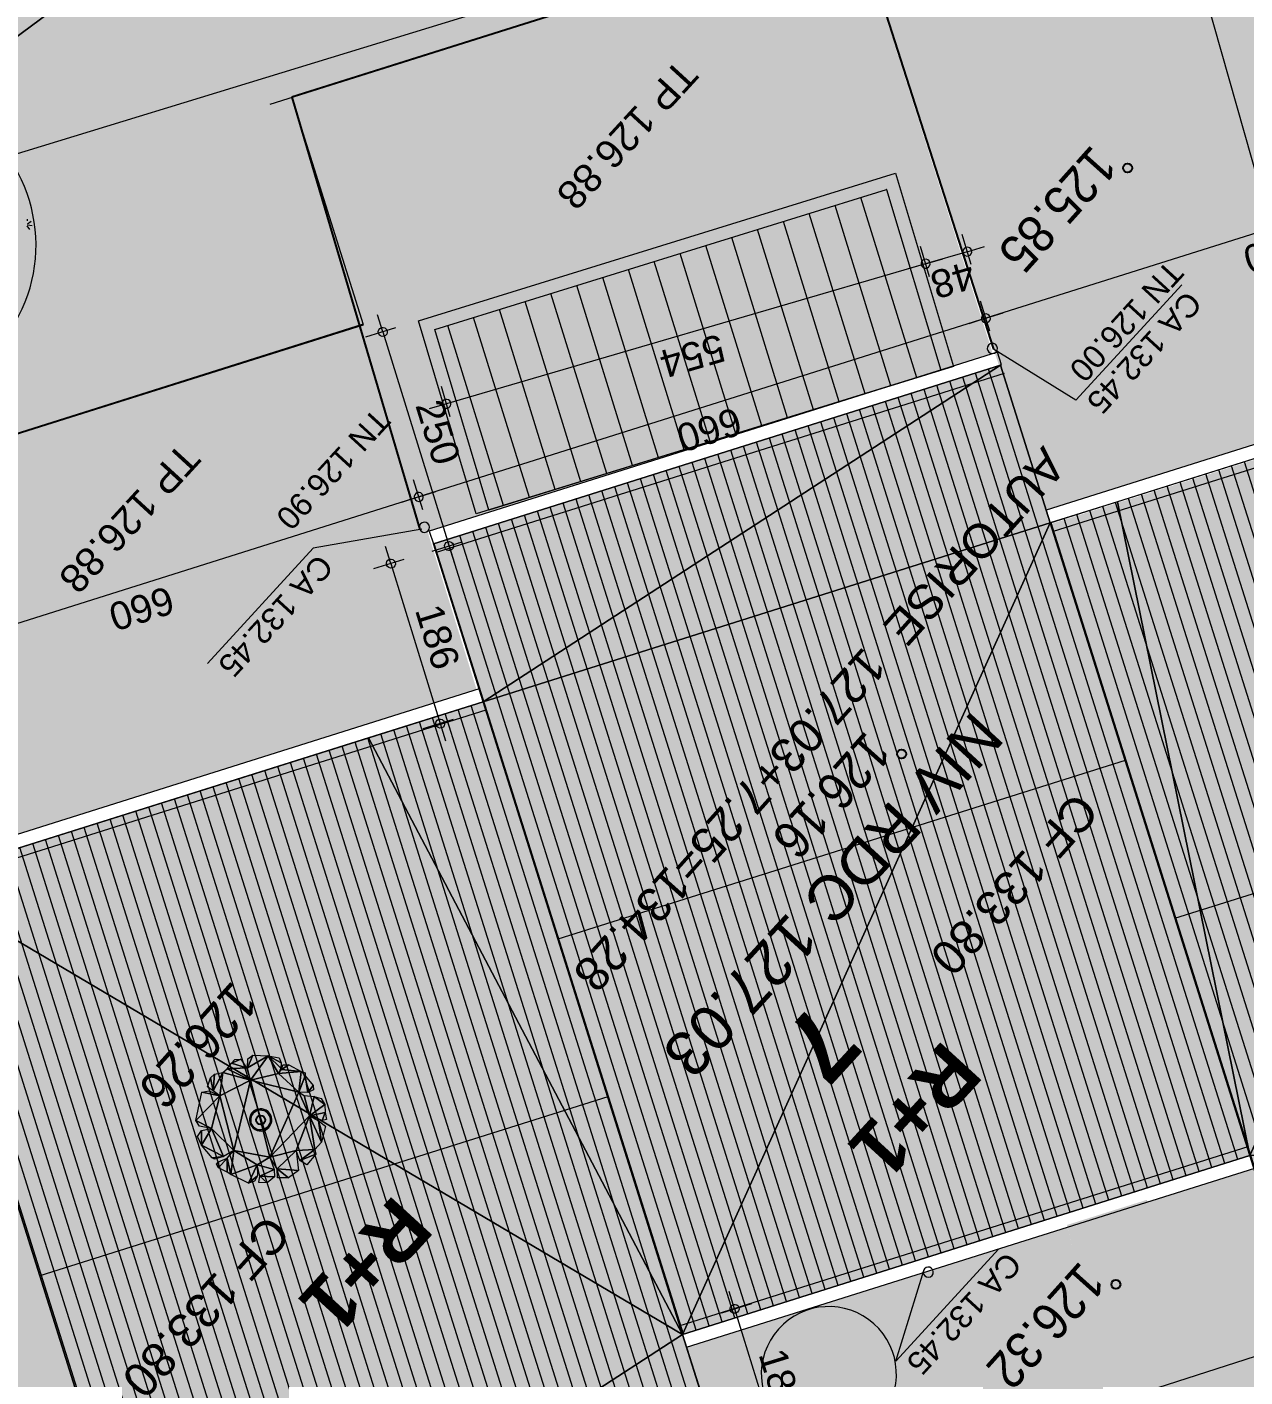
# Model space of a CAD drawing. Header units: metres. Extents: x -2858 to 512, y -1995 to 1252.
# Drawn here: x -518.48 to -504.96, y 408.09 to 423.08 of the extents above; entities that cross this region are included whole.
import ezdxf
from ezdxf.enums import TextEntityAlignment as Align
from ezdxf.lldxf.tags import DXFTag

# ---------------------------------------------------------------- set-up
doc = ezdxf.new("R2010")
doc.units = ezdxf.units.M
doc.header["$PDMODE"] = 33
doc.header["$PDSIZE"] = 0.1
for name, color, linetype in [('Calque commun', 7, 'Continuous'), ('Calque14', 7, 'Continuous'), ('Calque15', 7, 'Continuous'), ('Calque19', 7, 'Continuous'), ('Calque5', 7, 'Continuous'), ('Textes', 7, 'Continuous')]:
    doc.layers.add(name, color=color, linetype=linetype)
doc.styles.add('Arial12', font='arial.ttf', dxfattribs={"width": 0.9, "height": 0.41584})
doc.styles.add('Arial18', font='arial.ttf', dxfattribs={"height": 0.309252})
doc.styles.add('Arial22', font='arial.ttf', dxfattribs={"height": 0.966411})
doc.styles.add('Arial5', font='arialbd.ttf', dxfattribs={"height": 0.618139})
doc.styles.add('Arial6', font='arialbd.ttf', dxfattribs={"height": 0.772674})
doc.styles.add('Arial8', font='arial.ttf', dxfattribs={"height": 0.494803})
doc.styles.add('Arial9', font='arial.ttf', dxfattribs={"height": 0.316674})
tags = doc.linetypes.add('DASHDOT2', pattern=[0.5, 0.25, -0.125, 0, -0.125]).pattern_tags.tags
tags[10:11] = [DXFTag(74, 4), DXFTag(75, 0), DXFTag(340, '0'), DXFTag(46, 1.0), DXFTag(50, 0.0), DXFTag(44, 0.0), DXFTag(45, 0.0)]
tags[8:9] = [DXFTag(74, 4), DXFTag(75, 0), DXFTag(340, '0'), DXFTag(46, 1.0), DXFTag(50, 0.0), DXFTag(44, 0.0), DXFTag(45, 0.0)]
tags[6:7] = [DXFTag(74, 4), DXFTag(75, 0), DXFTag(340, '0'), DXFTag(46, 1.0), DXFTag(50, 0.0), DXFTag(44, 0.0), DXFTag(45, 0.0)]
tags[4:5] = [DXFTag(74, 4), DXFTag(75, 0), DXFTag(340, '0'), DXFTag(46, 1.0), DXFTag(50, 0.0), DXFTag(44, 0.0), DXFTag(45, 0.0)]
tags = doc.linetypes.add('HIDDEN', pattern=[0.375, 0.25, -0.125]).pattern_tags.tags
tags[6:7] = [DXFTag(74, 4), DXFTag(75, 0), DXFTag(340, '0'), DXFTag(46, 1.0), DXFTag(50, 0.0), DXFTag(44, 0.0), DXFTag(45, 0.0)]
tags[4:5] = [DXFTag(74, 4), DXFTag(75, 0), DXFTag(340, '0'), DXFTag(46, 1.0), DXFTag(50, 0.0), DXFTag(44, 0.0), DXFTag(45, 0.0)]
tags = doc.linetypes.add('HIDDEN2', pattern=[0.1875, 0.125, -0.0625]).pattern_tags.tags
tags[6:7] = [DXFTag(74, 4), DXFTag(75, 0), DXFTag(340, '0'), DXFTag(46, 1.0), DXFTag(50, 0.0), DXFTag(44, 0.0), DXFTag(45, 0.0)]
tags[4:5] = [DXFTag(74, 4), DXFTag(75, 0), DXFTag(340, '0'), DXFTag(46, 1.0), DXFTag(50, 0.0), DXFTag(44, 0.0), DXFTag(45, 0.0)]
tags = doc.linetypes.add('HIDDENX2', pattern=[0.75, 0.5, -0.25]).pattern_tags.tags
tags[6:7] = [DXFTag(74, 4), DXFTag(75, 0), DXFTag(340, '0'), DXFTag(46, 1.0), DXFTag(50, 0.0), DXFTag(44, 0.0), DXFTag(45, 0.0)]
tags[4:5] = [DXFTag(74, 4), DXFTag(75, 0), DXFTag(340, '0'), DXFTag(46, 1.0), DXFTag(50, 0.0), DXFTag(44, 0.0), DXFTag(45, 0.0)]

# ---------------------------------------------------------------- blocks, each defined once
blk = doc.blocks.new('hatch')
at = {"layer": 'Calque commun', "color": 6, "linetype": 'Continuous', "lineweight": 9}
for p, q in [((-34.825, -20.515), (-34.825, -29.715)), ((-34.675, -20.515), (-34.675, -29.715)), ((-34.525, -20.515), (-34.525, -29.715)), ((-34.375, -20.515), (-34.375, -29.715)), ((-34.225, -20.515), (-34.225, -29.715)), ((-34.075, -20.515), (-34.075, -29.715)), ((-33.925, -20.515), (-33.925, -29.715)), ((-33.775, -20.515), (-33.775, -29.715)), ((-33.625, -20.515), (-33.625, -29.715)), ((-33.475, -20.515), (-33.475, -29.715)), ((-33.325, -20.515), (-33.325, -29.715)), ((-33.175, -20.515), (-33.175, -29.715)), ((-33.025, -20.515), (-33.025, -29.715)), ((-32.875, -20.515), (-32.875, -29.715)), ((-32.725, -20.515), (-32.725, -29.715)), ((-32.575, -20.515), (-32.575, -29.715)), ((-25.825, -20.515), (-25.825, -29.715)), ((-25.675, -20.515), (-25.675, -29.715)), ((-25.525, -20.515), (-25.525, -29.715)), ((-25.375, -20.515), (-25.375, -29.715)), ((-25.225, -20.515), (-25.225, -29.715)), ((-25.075, -20.515), (-25.075, -29.715)), ((-24.925, -20.515), (-24.925, -29.715)), ((-24.775, -20.515), (-24.775, -29.715)), ((-24.625, -20.515), (-24.625, -29.715)), ((-24.475, -20.515), (-24.475, -29.715)), ((-24.325, -20.515), (-24.325, -29.715)), ((-24.175, -20.515), (-24.175, -29.715)), ((-24.025, -20.515), (-24.025, -29.715)), ((-23.875, -20.515), (-23.875, -29.715)), ((-23.725, -20.515), (-23.725, -29.715)), ((-23.575, -20.515), (-23.575, -29.715)), ((-23.425, -20.515), (-23.425, -29.715)), ((-23.275, -20.515), (-23.275, -29.715)), ((-23.125, -20.515), (-23.125, -29.715)), ((-22.975, -20.515), (-22.975, -29.715)), ((-22.825, -20.515), (-22.825, -29.715)), ((-22.675, -20.515), (-22.675, -29.715)), ((-22.525, -20.515), (-22.525, -29.715)), ((-22.375, -20.515), (-22.375, -29.715)), ((-22.225, -20.515), (-22.225, -29.715)), ((-22.075, -20.515), (-22.075, -29.715)), ((-21.925, -20.515), (-21.925, -29.715)), ((-21.775, -20.515), (-21.775, -29.715)), ((-21.625, -20.515), (-21.625, -29.715)), ((-21.475, -20.515), (-21.475, -29.715)), ((-21.325, -20.515), (-21.325, -29.715)), ((-21.175, -20.515), (-21.175, -29.715)), ((-21.025, -20.515), (-21.025, -29.715)), ((-20.875, -20.515), (-20.875, -29.715)), ((-20.725, -20.515), (-20.725, -29.715)), ((-20.575, -20.515), (-20.575, -29.715)), ((-20.425, -20.515), (-20.425, -29.715)), ((-20.275, -20.515), (-20.275, -29.715)), ((-20.125, -20.515), (-20.125, -29.715)), ((-19.975, -20.515), (-19.975, -29.715)), ((-19.825, -20.515), (-19.825, -29.715)), ((-19.675, -20.515), (-19.675, -29.715)), ((-19.525, -20.515), (-19.525, -29.715)), ((-19.375, -20.515), (-19.375, -29.715)), ((-32.425, -22.351), (-32.425, -31.551)), ((-32.275, -22.351), (-32.275, -31.551)), ((-32.125, -22.351), (-32.125, -31.551)), ((-31.975, -22.351), (-31.975, -31.551)), ((-31.825, -22.351), (-31.825, -31.551)), ((-31.675, -22.351), (-31.675, -31.551)), ((-31.525, -22.351), (-31.525, -31.551)), ((-31.375, -22.351), (-31.375, -31.551)), ((-31.225, -22.351), (-31.225, -31.551)), ((-31.075, -22.351), (-31.075, -31.551)), ((-30.925, -22.351), (-30.925, -31.551)), ((-30.775, -22.351), (-30.775, -31.551)), ((-30.625, -22.351), (-30.625, -31.551)), ((-30.475, -22.351), (-30.475, -31.551)), ((-30.325, -22.351), (-30.325, -31.551)), ((-30.175, -22.351), (-30.175, -31.551)), ((-30.025, -22.351), (-30.025, -31.551)), ((-29.875, -22.351), (-29.875, -31.551)), ((-29.725, -22.351), (-29.725, -31.551)), ((-29.575, -22.351), (-29.575, -31.551)), ((-29.425, -22.351), (-29.425, -31.551)), ((-29.275, -22.351), (-29.275, -31.551)), ((-29.125, -22.351), (-29.125, -31.551)), ((-28.975, -22.351), (-28.975, -31.551)), ((-28.825, -22.351), (-28.825, -31.551)), ((-28.675, -22.351), (-28.675, -31.551)), ((-28.525, -22.351), (-28.525, -31.551)), ((-28.375, -22.351), (-28.375, -31.551)), ((-28.225, -22.351), (-28.225, -31.551)), ((-28.075, -22.351), (-28.075, -31.551)), ((-27.925, -22.351), (-27.925, -31.551)), ((-27.775, -22.351), (-27.775, -31.551)), ((-27.625, -22.351), (-27.625, -31.551)), ((-27.475, -22.351), (-27.475, -31.551)), ((-27.325, -22.351), (-27.325, -31.551)), ((-27.175, -22.351), (-27.175, -31.551)), ((-27.025, -22.351), (-27.025, -31.551)), ((-26.875, -22.351), (-26.875, -31.551)), ((-26.725, -22.351), (-26.725, -31.551)), ((-26.575, -22.351), (-26.575, -31.551)), ((-26.425, -22.351), (-26.425, -31.551)), ((-26.275, -22.351), (-26.275, -31.551)), ((-26.125, -22.351), (-26.125, -31.551)), ((-25.975, -22.351), (-25.975, -31.551))]:
    blk.add_line(p, q, dxfattribs=at)
mesh = blk.add_polyface(dxfattribs=at)
corners = [(-25.965, -29.715), (-32.565, -31.551), (-32.565, -29.715), (-25.965, -22.351), (-19.356, -29.715), (-32.565, -22.351), (-39.175, -29.715), (-39.175, -20.515), (-32.565, -20.515), (-25.965, -31.551), (-19.356, -20.515), (-25.965, -20.515)]
mesh.append_faces([[corners[k] for k in face] for face in [(0, 3, 4), (7, 5, 6)]], dxfattribs={"vtx0": -1, "vtx1": -1, "color": 6})
mesh.append_faces([[corners[k] for k in face] for face in [(0, 2, 3)]], dxfattribs={"vtx0": -1, "vtx1": -1, "vtx2": -1, "color": 6})
mesh.append_faces([[corners[k] for k in face] for face in [(0, 1, 2), (5, 2, 6)]], dxfattribs={"vtx0": -1, "vtx2": -1, "color": 6})
mesh.append_faces([[corners[k] for k in face] for face in [(10, 4, 3), (5, 3, 2)]], dxfattribs={"vtx1": -1, "vtx2": -1, "color": 6})
mesh.append_faces([[corners[k] for k in face] for face in [(7, 8, 5), (0, 9, 1), (3, 11, 10)]], dxfattribs={"vtx2": -1, "color": 6})
blk = doc.blocks.new('toitvilla68')
at = {"layer": 'Calque commun', "linetype": 'Continuous', "lineweight": 9}
for color, points in [(23, [(-32.565, -20.515), (-39.175, -20.515), (-39.175, -25.115), (-32.565, -25.115), (-32.565, -26.951), (-25.965, -26.951), (-25.965, -25.115), (-19.356, -25.115), (-19.356, -20.515), (-25.965, -20.515), (-25.965, -22.351), (-32.575, -22.351), (-32.575, -20.515)]), (17, [(-32.565, -25.115), (-39.175, -25.115), (-39.175, -29.615), (-39.175, -29.79), (-39.175, -29.703), (-32.565, -29.703), (-32.565, -31.551), (-25.965, -31.551), (-25.965, -29.715), (-19.356, -29.715), (-19.356, -25.154), (-19.356, -25.115), (-25.965, -25.115), (-25.965, -26.951), (-32.565, -26.951)])]:
    blk.add_hatch(color=color, dxfattribs=at).paths.add_polyline_path(points)
at = {"layer": 'Calque commun', "color": 6, "linetype": 'Continuous', "lineweight": 18}
for p, q in [((-25.965, -22.351), (-25.965, -20.515)), ((-32.565, -22.351), (-25.965, -22.351)), ((-32.565, -29.715), (-32.565, -22.351)), ((-25.965, -29.715), (-25.965, -22.351)), ((-32.565, -25.115), (-39.175, -25.115)), ((-25.965, -25.115), (-19.356, -25.115)), ((-32.565, -26.951), (-25.965, -26.951))]:
    blk.add_line(p, q, dxfattribs=at)
at = {"layer": 'Calque commun', "color": 16, "linetype": 'HIDDEN', "lineweight": 18}
for p, q in [((-32.575, -22.451), (-25.965, -22.451)), ((-39.175, -29.615), (-32.565, -29.615)), ((-25.965, -29.615), (-19.356, -29.615)), ((-32.575, -31.451), (-25.965, -31.451))]:
    blk.add_line(p, q, dxfattribs=at)
at = {"layer": 'Calque commun', "color": 0, "linetype": 'ByBlock', "lineweight": -2}
blk.add_blockref('hatch', (0, 0), dxfattribs=at)
at = {"layer": 'Calque commun', "color": 9, "linetype": 'HIDDENX2', "lineweight": 18}
mesh = blk.add_polyface(dxfattribs=at)
corners = [(-25.965, -29.715), (-24.632, -29.715), (-25.965, -22.351), (-19.356, -29.715), (-19.356, -20.515), (-25.965, -31.551), (-32.565, -31.551), (-25.965, -20.515), (-39.175, -29.715), (-33.345, -29.715), (-32.565, -22.351), (-39.175, -20.515), (-32.565, -29.715), (-32.565, -20.515)]
mesh.append_faces([[corners[k] for k in face] for face in [(12, 10, 9)]], dxfattribs={"vtx0": -1, "vtx1": -1, "color": 9})
mesh.append_faces([[corners[k] for k in face] for face in [(12, 0, 2)]], dxfattribs={"vtx0": -1, "vtx1": -1, "vtx2": -1, "color": 9})
mesh.append_faces([[corners[k] for k in face] for face in [(2, 3, 4), (12, 2, 10)]], dxfattribs={"vtx0": -1, "vtx2": -1, "color": 9})
mesh.append_faces([[corners[k] for k in face] for face in [(5, 0, 6)]], dxfattribs={"vtx1": -1, "color": 9})
mesh.append_faces([[corners[k] for k in face] for face in [(0, 1, 2), (1, 3, 2), (8, 9, 10), (11, 8, 10), (12, 6, 0)]], dxfattribs={"vtx1": -1, "vtx2": -1, "color": 9})
mesh.append_faces([[corners[k] for k in face] for face in [(4, 7, 2), (10, 13, 11)]], dxfattribs={"vtx2": -1, "color": 9})
at = {"layer": 'Calque commun', "color": 16, "linetype": 'Continuous', "lineweight": 9}
mesh = blk.add_polyface(dxfattribs=at)
corners = [(-25.965, -22.201), (-32.575, -22.201), (-32.575, -22.351), (-25.965, -22.351)]
mesh.append_faces([[corners[k] for k in face] for face in [(0, 1, 2, 3)]], dxfattribs={"color": 16})
mesh = blk.add_polyface(dxfattribs=at)
corners = [(-32.565, -29.715), (-39.175, -29.715), (-39.175, -29.865), (-32.565, -29.865)]
mesh.append_faces([[corners[k] for k in face] for face in [(0, 1, 2, 3)]], dxfattribs={"color": 16})
mesh = blk.add_polyface(dxfattribs=at)
corners = [(-19.356, -29.865), (-19.356, -29.715), (-25.965, -29.715), (-25.965, -29.865)]
mesh.append_faces([[corners[k] for k in face] for face in [(0, 1, 2, 3)]], dxfattribs={"color": 16})
mesh = blk.add_polyface(dxfattribs=at)
corners = [(-25.965, -31.701), (-25.965, -31.551), (-32.575, -31.551), (-32.575, -31.701)]
mesh.append_faces([[corners[k] for k in face] for face in [(0, 1, 2, 3)]], dxfattribs={"color": 16})
blk = doc.blocks.new('PointTopo_SPE')
at = {"layer": 'Calque commun', "color": 1, "linetype": 'ByBlock', "lineweight": -2}
blk.add_point((0, 0), dxfattribs=at)
blk = doc.blocks.new('Block158')
at = {"layer": 'Calque19', "color": 34, "linetype": 'Continuous', "lineweight": 9, "true_color": 0x994c00, "flags": 128}
for points in [[(-0.28, 0), (-0.28, 0, 1), (0.28, 0), (0.28, 0, 1), (-0.28, 0), (-0.28, 0)], [(0.25, 0), (0.25, 0, -1), (-0.25, 0), (-0.25, 0, -1), (0.25, 0), (0.25, 0)]]:
    blk.add_lwpolyline(points, format="xyb", dxfattribs=at)
blk = doc.blocks.new('SPE30')
at = {"layer": 'Calque19', "color": 102, "linetype": 'Continuous', "lineweight": 9}
blk.add_polyline3d([(0.834, 1.209, 0), (0.834, 1.209, 0), (0.834, 1.209, 0)], dxfattribs=at)
blk.add_polyline3d([(0.834, 1.209, 0), (0.834, 1.209, 0), (0.834, 1.209, 0)], dxfattribs=at)
at = {"layer": 'Calque19', "color": 34, "linetype": 'Continuous', "lineweight": 9}
for radius in [0.28, 0.25]:
    blk.add_arc((0, 0), radius, 0, 359.9994, dxfattribs=at)
at = {"layer": 'Calque19', "color": 34, "linetype": 'ByBlock', "lineweight": -2, "true_color": 0x994c00}
blk.add_blockref('Block158', (0, 0), dxfattribs=at)
at = {"layer": 'Calque19', "color": 102, "linetype": 'Continuous', "lineweight": 9}
mesh = blk.add_polyface(dxfattribs=at)
corners = [(0.237, -1.167), (1.017, 0.013), (0.987, -0.774), (1.537, 0.249), (1.277, 0.013), (1.522, 0.359), (-0.894, 0.847), (-0.956, 1.099), (-0.604, 1.508), (-1.582, -0.05), (-1.292, -0.459), (-1.506, -0.396), (0.62, 1.492), (0.635, 1.13), (0.314, 1.555), (1.308, -0.082), (1.507, -0.208), (1.522, -0.27), (-0.023, 1.177), (-0.359, 1.508), (0.1, 1.413), (0.696, 1.083), (1.063, 0.926), (0.895, 0.69), (-1.399, -0.507), (-1.414, -0.569), (-1.307, -0.491), (-1.323, -0.931), (1.094, -1.199), (0.467, -1.561), (-0.283, 1.602), (-0.573, -0.853), (-1.17, -0.444), (-1.154, 0.249), (0.543, 0.8), (0.054, -1.64), (0.253, -1.372), (0.268, -1.545), (-0.252, -1.498), (-1.185, 0.406), (-0.39, -1.482), (-0.573, -1.498), (-0.696, -1.498), (-0.803, -1.388), (1.094, 0.878), (1.384, 0.831), (1.461, -0.68), (0.069, 1.618), (-1.307, 0.422), (-1.567, 0.092), (1.598, 0.013), (1.568, -0.082), (1.491, -0.082), (1.14, -1.042), (-1.628, 0.044), (1.247, 0.91), (-1.017, 1.162), (-1.215, 1.083), (0.834, 1.209), (1.063, 1.177), (-0.757, -1.12), (-1.078, -1.23), (-1.338, 0.611), (-1.445, 0.485), (-1.521, 0.406), (-1.414, 0.768), (-1.368, 0.941), (1.201, 1.02), (0.803, 1.288), (-0.971, 1.319), (-0.741, -1.136), (-0.084, -1.624), (-1.475, -0.695), (1.369, -0.9), (1.185, -0.931), (-1.108, 1.225), (-0.925, -1.262), (0.314, -1.451)]
mesh.append_faces([[corners[k] for k in face] for face in [(35, 36, 37), (20, 30, 47), (56, 57, 75), (0, 29, 77)]], dxfattribs={"vtx0": -1, "color": 102})
mesh.append_faces([[corners[k] for k in face] for face in [(3, 4, 5), (9, 10, 11), (12, 13, 14), (18, 19, 20), (15, 2, 1), (40, 31, 38), (50, 4, 3), (62, 6, 39), (32, 27, 26)]], dxfattribs={"vtx0": -1, "vtx1": -1, "color": 102})
mesh.append_faces([[corners[k] for k in face] for face in [(0, 1, 2), (1, 23, 5), (31, 27, 32), (31, 33, 34), (0, 38, 31), (15, 46, 2), (31, 34, 1), (31, 32, 33), (9, 49, 33), (9, 33, 32), (33, 6, 34), (62, 66, 6), (18, 6, 19), (1, 34, 23), (0, 2, 28), (0, 31, 1), (34, 6, 18)]], dxfattribs={"vtx0": -1, "vtx1": -1, "vtx2": -1, "color": 102})
mesh.append_faces([[corners[k] for k in face] for face in [(21, 22, 23), (0, 28, 29), (20, 19, 30), (22, 58, 59), (60, 61, 27), (50, 52, 4), (15, 17, 46), (23, 45, 5), (6, 66, 57), (48, 49, 64), (46, 74, 2), (9, 32, 10), (70, 40, 41)]], dxfattribs={"vtx0": -1, "vtx2": -1, "color": 102})
mesh.append_faces([[corners[k] for k in face] for face in [(63, 48, 64), (67, 22, 59), (72, 25, 27)]], dxfattribs={"vtx1": -1, "color": 102})
mesh.append_faces([[corners[k] for k in face] for face in [(6, 7, 8), (25, 26, 27), (33, 39, 6), (23, 44, 45), (48, 33, 49), (18, 14, 13), (56, 6, 57), (34, 21, 23), (13, 34, 18), (4, 1, 5), (0, 36, 38), (70, 31, 40), (71, 38, 36), (43, 70, 41), (31, 60, 27), (21, 58, 22), (35, 71, 36), (8, 19, 6)]], dxfattribs={"vtx1": -1, "vtx2": -1, "color": 102})
mesh.append_faces([[corners[k] for k in face] for face in [(15, 16, 17), (10, 24, 11), (41, 42, 43), (50, 51, 52), (2, 53, 28), (9, 54, 49), (44, 55, 45), (62, 65, 66), (12, 68, 13), (7, 69, 8), (46, 73, 74), (60, 76, 61)]], dxfattribs={"vtx2": -1, "color": 102})
blk = doc.blocks.new('SPE32')
at = {"layer": 'Calque commun', "color": 0, "linetype": 'ByBlock', "lineweight": -2, "xscale": 0.4420946538448334, "yscale": 0.4420946538448334, "zscale": 0.4420946538448334}
blk.add_blockref('SPE30', (0, 0), dxfattribs=at)
blk = doc.blocks.new('geometrebondepartleger')
at = {"layer": 'Calque5', "color": 30, "linetype": 'Continuous', "lineweight": 9, "true_color": 0xff7f00}
blk.add_trace([(60.022, 76.482, 79), (130.155, 64.253, 79), (60.015, 76.443, 79), (130.148, 64.214, 79)], dxfattribs=at)
at = {"layer": 'Calque14', "color": 0, "linetype": 'ByBlock', "lineweight": -2}
for p in [(97.668, 117.561, 205.318), (94.868, 111.862, 205.156), (88.348, 109.391, 204.848), (102.638, 109.272, 205.265)]:
    blk.add_blockref('PointTopo_SPE', p, dxfattribs=at)
at = {"layer": 'Calque19', "color": 0, "linetype": 'ByBlock', "lineweight": -2}
blk.add_blockref('SPE32', (102.638, 109.272, 79), dxfattribs=at)
at = {"layer": 'Calque15', "color": 1, "linetype": 'ByBlock', "lineweight": -2, "style": 'Arial12', "width": 0.9}
for s, p in [('126.32', (97.728, 117.501, 205.318)), ('126.16', (94.928, 111.802, 205.156)), ('125.85', (88.408, 109.331, 204.848)), ('126.26', (101.683, 108.417, 205.265))]:
    blk.add_text(s, height=0.4158, dxfattribs=at).set_placement(p, align=Align.TOP_LEFT)
blk = doc.blocks.new('new37')
at = {"layer": 'Calque commun', "color": 1, "linetype": 'Continuous', "lineweight": 9}
blk.add_arc((0, 0), 0.5, 0, 359.9994, dxfattribs=at)
blk = doc.blocks.new('new38')
at = {"layer": 'Calque commun', "color": 1, "linetype": 'Continuous', "lineweight": 9}
blk.add_arc((0, 0), 0.5, 0, 359.9994, dxfattribs=at)
blk = doc.blocks.new('DimLine4297')
at = {"layer": 'Calque commun', "color": 1, "linetype": 'Continuous', "lineweight": 9}
for p, q in [((26.401, 108.096), (26.578, 108.398)), ((26.477, 108.226), (26.304, 108.327)), ((26.477, 108.226), (32.167, 104.902)), ((32.091, 104.772), (32.268, 105.074)), ((32.167, 104.902), (32.339, 104.801))]:
    blk.add_line(p, q, dxfattribs=at)
at = {"layer": 'Calque commun', "color": 1, "linetype": 'Continuous', "lineweight": 9, "xscale": 0.1000000105423249, "yscale": 0.1000000105423249, "zscale": 0.1000000105423249, "rotation": 329.7060236864791}
for name, p in [('new37', (26.477, 108.226)), ('new38', (32.167, 104.902))]:
    blk.add_blockref(name, p, dxfattribs=at)
at = {"layer": 'Calque commun', "color": 1, "linetype": 'Continuous', "lineweight": 9, "style": 'Arial18'}
blk.add_text('660', height=0.3093, rotation=329.706, dxfattribs=at).set_placement((29.327, 106.572), align=Align.BOTTOM_CENTER)
blk = doc.blocks.new('new39')
at = {"layer": 'Calque commun', "color": 1, "linetype": 'Continuous', "lineweight": 9}
blk.add_arc((0, 0), 0.5, 0, 359.9994, dxfattribs=at)
blk = doc.blocks.new('new40')
at = {"layer": 'Calque commun', "color": 1, "linetype": 'Continuous', "lineweight": 9}
blk.add_arc((0, 0), 0.5, 0, 359.9994, dxfattribs=at)
blk = doc.blocks.new('DimLine4303')
at = {"layer": 'Calque commun', "color": 1, "linetype": 'Continuous', "lineweight": 9}
for p, q in [((32.091, 104.772), (32.268, 105.074)), ((32.167, 104.902), (31.994, 105.003)), ((32.167, 104.902), (37.874, 101.568)), ((37.798, 101.438), (37.974, 101.74)), ((37.874, 101.568), (38.046, 101.467))]:
    blk.add_line(p, q, dxfattribs=at)
at = {"layer": 'Calque commun', "color": 1, "linetype": 'Continuous', "lineweight": 9, "xscale": 0.1000000105423249, "yscale": 0.1000000105423249, "zscale": 0.1000000105423249, "rotation": 329.7060236864791}
for name, p in [('new39', (32.167, 104.902)), ('new40', (37.874, 101.568))]:
    blk.add_blockref(name, p, dxfattribs=at)
at = {"layer": 'Calque commun', "color": 1, "linetype": 'Continuous', "lineweight": 9, "style": 'Arial18', "width": 1}
blk.add_text('660', height=0.3093, rotation=329.706, dxfattribs=at).set_placement((35.025, 103.243), align=Align.BOTTOM_CENTER)
blk = doc.blocks.new('new43')
at = {"layer": 'Calque commun', "color": 1, "linetype": 'Continuous', "lineweight": 9}
blk.add_arc((0, 0), 0.5, 0, 359.9994, dxfattribs=at)
blk = doc.blocks.new('new44')
at = {"layer": 'Calque commun', "color": 1, "linetype": 'Continuous', "lineweight": 9}
blk.add_arc((0, 0), 0.5, 0, 359.9994, dxfattribs=at)
blk = doc.blocks.new('DimLine4315')
at = {"layer": 'Calque commun', "color": 1, "linetype": 'Continuous', "lineweight": 9}
for p, q in [((31.534, 104.762), (31.234, 104.942)), ((31.406, 104.839), (31.508, 105.011)), ((30.461, 103.265), (31.406, 104.839)), ((30.59, 103.188), (30.29, 103.368)), ((30.461, 103.265), (30.358, 103.094))]:
    blk.add_line(p, q, dxfattribs=at)
at = {"layer": 'Calque commun', "color": 1, "linetype": 'Continuous', "lineweight": 9, "xscale": 0.1000000044207051, "yscale": 0.1000000044207051, "zscale": 0.1000000044207051, "rotation": 59.03617098954837}
for name, p in [('new44', (31.406, 104.839)), ('new43', (30.461, 103.265))]:
    blk.add_blockref(name, p, dxfattribs=at)
at = {"layer": 'Calque commun', "color": 1, "linetype": 'Continuous', "lineweight": 9, "style": 'Arial18'}
blk.add_text('185', height=0.3093, rotation=59.0362, dxfattribs=at).set_placement((30.925, 104.058), align=Align.BOTTOM_CENTER)
blk = doc.blocks.new('new45')
at = {"layer": 'Calque commun', "color": 1, "linetype": 'Continuous', "lineweight": 9}
blk.add_arc((0, 0), 0.5, 0, 359.9994, dxfattribs=at)
blk = doc.blocks.new('new46')
at = {"layer": 'Calque commun', "color": 1, "linetype": 'Continuous', "lineweight": 9}
blk.add_arc((0, 0), 0.5, 0, 359.9994, dxfattribs=at)
blk = doc.blocks.new('DimLine4321')
at = {"layer": 'Calque commun', "color": 1, "linetype": 'Continuous', "lineweight": 9}
for p, q in [((14.741, 101.369), (14.569, 101.471)), ((14.817, 101.498), (14.639, 101.197)), ((14.741, 101.369), (20.409, 98.008)), ((20.485, 98.137), (20.307, 97.836)), ((20.409, 98.008), (20.581, 97.906))]:
    blk.add_line(p, q, dxfattribs=at)
at = {"layer": 'Calque commun', "color": 1, "linetype": 'Continuous', "lineweight": 9, "xscale": 0.1000000068733226, "yscale": 0.1000000068733226, "zscale": 0.1000000068733226, "rotation": 329.3315403491152}
for name, p in [('new45', (14.741, 101.369)), ('new46', (20.409, 98.008))]:
    blk.add_blockref(name, p, dxfattribs=at)
at = {"layer": 'Calque commun', "color": 1, "linetype": 'Continuous', "lineweight": 9, "style": 'Arial18'}
blk.add_text('660', height=0.3093, rotation=329.3315, dxfattribs=at).set_placement((17.58, 99.697), align=Align.BOTTOM_CENTER)
blk = doc.blocks.new('new47')
at = {"layer": 'Calque commun', "color": 1, "linetype": 'Continuous', "lineweight": 9}
blk.add_arc((0, 0), 0.5, 0, 359.9994, dxfattribs=at)
blk = doc.blocks.new('new48')
at = {"layer": 'Calque commun', "color": 1, "linetype": 'Continuous', "lineweight": 9}
blk.add_arc((0, 0), 0.5, 0, 359.9994, dxfattribs=at)
blk = doc.blocks.new('DimLine4327')
at = {"layer": 'Calque commun', "color": 1, "linetype": 'Continuous', "lineweight": 9}
for p, q in [((20.409, 98.008), (20.237, 98.11)), ((20.485, 98.137), (20.307, 97.836)), ((20.409, 98.008), (26.084, 94.642)), ((26.161, 94.771), (25.982, 94.47)), ((26.084, 94.642), (26.256, 94.54))]:
    blk.add_line(p, q, dxfattribs=at)
at = {"layer": 'Calque commun', "color": 1, "linetype": 'Continuous', "lineweight": 9, "xscale": 0.1000000068733226, "yscale": 0.1000000068733226, "zscale": 0.1000000068733226, "rotation": 329.3315403491152}
for name, p in [('new47', (20.409, 98.008)), ('new48', (26.084, 94.642))]:
    blk.add_blockref(name, p, dxfattribs=at)
at = {"layer": 'Calque commun', "color": 1, "linetype": 'Continuous', "lineweight": 9, "style": 'Arial18'}
blk.add_text('660', height=0.3093, rotation=329.3316, dxfattribs=at).set_placement((23.252, 96.334), align=Align.BOTTOM_CENTER)
blk = doc.blocks.new('new49')
at = {"layer": 'Calque commun', "color": 1, "linetype": 'Continuous', "lineweight": 9}
blk.add_arc((0, 0), 0.5, 0, 359.9994, dxfattribs=at)
blk = doc.blocks.new('new50')
at = {"layer": 'Calque commun', "color": 1, "linetype": 'Continuous', "lineweight": 9}
blk.add_arc((0, 0), 0.5, 0, 359.9994, dxfattribs=at)
blk = doc.blocks.new('DimLine4333')
at = {"layer": 'Calque commun', "color": 1, "linetype": 'Continuous', "lineweight": 9}
for p, q in [((26.084, 94.642), (25.912, 94.744)), ((26.161, 94.771), (25.982, 94.47)), ((26.084, 94.642), (31.771, 91.27)), ((31.847, 91.399), (31.669, 91.098)), ((31.771, 91.27), (31.943, 91.168))]:
    blk.add_line(p, q, dxfattribs=at)
at = {"layer": 'Calque commun', "color": 1, "linetype": 'Continuous', "lineweight": 9, "xscale": 0.1000000068733226, "yscale": 0.1000000068733226, "zscale": 0.1000000068733226, "rotation": 329.3315403491152}
for name, p in [('new49', (26.084, 94.642)), ('new50', (31.771, 91.27))]:
    blk.add_blockref(name, p, dxfattribs=at)
at = {"layer": 'Calque commun', "color": 1, "linetype": 'Continuous', "lineweight": 9, "style": 'Arial18'}
blk.add_text('660', height=0.3093, rotation=329.3315, dxfattribs=at).set_placement((28.933, 92.965), align=Align.BOTTOM_CENTER)
blk = doc.blocks.new('new51')
at = {"layer": 'Calque commun', "color": 1, "linetype": 'Continuous', "lineweight": 9}
blk.add_arc((0, 0), 0.5, 0, 359.9994, dxfattribs=at)
blk = doc.blocks.new('new52')
at = {"layer": 'Calque commun', "color": 1, "linetype": 'Continuous', "lineweight": 9}
blk.add_arc((0, 0), 0.5, 0, 359.9994, dxfattribs=at)
blk = doc.blocks.new('DimLine4339')
at = {"layer": 'Calque commun', "color": 1, "linetype": 'Continuous', "lineweight": 9}
for p, q in [((27.8, 96.497), (27.903, 96.668)), ((27.671, 96.574), (27.971, 96.394)), ((26.842, 94.905), (27.8, 96.497)), ((26.714, 94.982), (27.014, 94.802)), ((26.842, 94.905), (26.739, 94.733))]:
    blk.add_line(p, q, dxfattribs=at)
at = {"layer": 'Calque commun', "color": 1, "linetype": 'Continuous', "lineweight": 9, "xscale": 0.1000000047253259, "yscale": 0.1000000047253259, "zscale": 0.1000000047253259, "rotation": 58.98587684564097}
for name, p in [('new52', (27.8, 96.497)), ('new51', (26.842, 94.905))]:
    blk.add_blockref(name, p, dxfattribs=at)
at = {"layer": 'Calque commun', "color": 1, "linetype": 'Continuous', "lineweight": 9, "style": 'Arial18'}
blk.add_text('186', height=0.3093, rotation=58.9859, dxfattribs=at).set_placement((27.313, 95.706), align=Align.BOTTOM_CENTER)
blk = doc.blocks.new('new53')
at = {"layer": 'Calque commun', "color": 1, "linetype": 'Continuous', "lineweight": 9}
blk.add_arc((0, 0), 0.5, 0, 359.9994, dxfattribs=at)
blk = doc.blocks.new('new54')
at = {"layer": 'Calque commun', "color": 1, "linetype": 'Continuous', "lineweight": 9}
blk.add_arc((0, 0), 0.5, 0, 359.9994, dxfattribs=at)
blk = doc.blocks.new('DimLine4345')
at = {"layer": 'Calque commun', "color": 1, "linetype": 'Continuous', "lineweight": 9}
for p, q in [((38.354, 100.715), (38.456, 100.887)), ((33.763, 92.974), (38.354, 100.715)), ((38.225, 100.792), (38.526, 100.613)), ((33.634, 93.05), (33.935, 92.872)), ((33.763, 92.974), (33.661, 92.802))]:
    blk.add_line(p, q, dxfattribs=at)
at = {"layer": 'Calque commun', "color": 1, "linetype": 'Continuous', "lineweight": 9, "xscale": 0.1000000013967708, "yscale": 0.1000000013967708, "zscale": 0.1000000013967708, "rotation": 59.33157074804234}
for name, p in [('new54', (38.354, 100.715)), ('new53', (33.763, 92.974))]:
    blk.add_blockref(name, p, dxfattribs=at)
at = {"layer": 'Calque commun', "color": 1, "linetype": 'Continuous', "lineweight": 9, "style": 'Arial18'}
blk.add_text('900', height=0.3093, rotation=59.3316, dxfattribs=at).set_placement((36.05, 96.85), align=Align.BOTTOM_CENTER)
blk = doc.blocks.new('new57')
at = {"layer": 'Calque commun', "color": 1, "linetype": 'Continuous', "lineweight": 9}
blk.add_arc((0, 0), 0.5, 0, 359.9994, dxfattribs=at)
blk = doc.blocks.new('new58')
at = {"layer": 'Calque commun', "color": 1, "linetype": 'Continuous', "lineweight": 9}
blk.add_arc((0, 0), 0.5, 0, 359.9994, dxfattribs=at)
blk = doc.blocks.new('DimLine4357')
at = {"layer": 'Calque commun', "color": 1, "linetype": 'Continuous', "lineweight": 9}
for p, q in [((26.137, 95.333), (26.437, 95.153)), ((26.266, 95.256), (26.369, 95.427)), ((24.986, 93.122), (26.266, 95.256)), ((24.857, 93.199), (25.157, 93.019)), ((24.986, 93.122), (24.883, 92.951))]:
    blk.add_line(p, q, dxfattribs=at)
at = {"layer": 'Calque commun', "color": 1, "linetype": 'Continuous', "lineweight": 9, "xscale": 0.1000000064413421, "yscale": 0.1000000064413421, "zscale": 0.1000000064413421, "rotation": 59.03885744816814}
for name, p in [('new58', (26.266, 95.256)), ('new57', (24.986, 93.122))]:
    blk.add_blockref(name, p, dxfattribs=at)
at = {"layer": 'Calque commun', "color": 1, "linetype": 'Continuous', "lineweight": 9, "style": 'Arial18'}
blk.add_text('250', height=0.3093, rotation=59.0389, dxfattribs=at).set_placement((25.617, 94.194), align=Align.BOTTOM_CENTER)
blk = doc.blocks.new('new59')
at = {"layer": 'Calque commun', "color": 1, "linetype": 'Continuous', "lineweight": 9}
blk.add_arc((0, 0), 0.5, 0, 359.9994, dxfattribs=at)
blk = doc.blocks.new('new60')
at = {"layer": 'Calque commun', "color": 1, "linetype": 'Continuous', "lineweight": 9}
blk.add_arc((0, 0), 0.5, 0, 359.9994, dxfattribs=at)
blk = doc.blocks.new('DimLine4363')
at = {"layer": 'Calque commun', "color": 1, "linetype": 'Continuous', "lineweight": 9}
for p, q in [((19.995, 97.361), (19.825, 97.466)), ((20.074, 97.488), (19.889, 97.191)), ((19.995, 97.361), (20.404, 97.106)), ((20.483, 97.234), (20.298, 96.937)), ((20.404, 97.106), (20.574, 97.001))]:
    blk.add_line(p, q, dxfattribs=at)
at = {"layer": 'Calque commun', "color": 1, "linetype": 'Continuous', "lineweight": 9, "xscale": 0.1000000094409435, "yscale": 0.1000000094409435, "zscale": 0.1000000094409435, "rotation": 328.1301593991988}
for name, p in [('new59', (19.995, 97.361)), ('new60', (20.404, 97.106))]:
    blk.add_blockref(name, p, dxfattribs=at)
at = {"layer": 'Calque commun', "color": 1, "linetype": 'Continuous', "lineweight": 9, "style": 'Arial18'}
blk.add_text('48', height=0.3093, rotation=328.1302, dxfattribs=at).set_placement((20.205, 97.242), align=Align.BOTTOM_CENTER)
blk = doc.blocks.new('new61')
at = {"layer": 'Calque commun', "color": 1, "linetype": 'Continuous', "lineweight": 9}
blk.add_arc((0, 0), 0.5, 0, 359.9994, dxfattribs=at)
blk = doc.blocks.new('new62')
at = {"layer": 'Calque commun', "color": 1, "linetype": 'Continuous', "lineweight": 9}
blk.add_arc((0, 0), 0.5, 0, 359.9994, dxfattribs=at)
blk = doc.blocks.new('DimLine4369')
at = {"layer": 'Calque commun', "color": 1, "linetype": 'Continuous', "lineweight": 9}
for p, q in [((20.404, 97.106), (20.234, 97.212)), ((20.483, 97.234), (20.298, 96.937)), ((20.404, 97.106), (25.109, 94.181)), ((25.188, 94.309), (25.003, 94.011)), ((25.109, 94.181), (25.279, 94.076))]:
    blk.add_line(p, q, dxfattribs=at)
at = {"layer": 'Calque commun', "color": 1, "linetype": 'Continuous', "lineweight": 9, "xscale": 0.1000000094409435, "yscale": 0.1000000094409435, "zscale": 0.1000000094409435, "rotation": 328.1301593991988}
for name, p in [('new61', (20.404, 97.106)), ('new62', (25.109, 94.181))]:
    blk.add_blockref(name, p, dxfattribs=at)
at = {"layer": 'Calque commun', "color": 1, "linetype": 'Continuous', "lineweight": 9, "style": 'Arial18'}
blk.add_text('554', height=0.3093, rotation=328.1302, dxfattribs=at).set_placement((22.762, 95.652), align=Align.BOTTOM_CENTER)
blk = doc.blocks.new('hatch49')
at = {"layer": 'Calque commun', "color": 3, "linetype": 'Continuous', "lineweight": 18}
for p, q in [((21.412, 97.876), (20.335, 96.08)), ((21.67, 97.722), (20.592, 95.926)), ((21.927, 97.567), (20.849, 95.771)), ((22.184, 97.413), (21.107, 95.617)), ((22.441, 97.259), (21.364, 95.463)), ((22.699, 97.104), (21.621, 95.308)), ((22.956, 96.95), (21.878, 95.154)), ((23.213, 96.796), (22.136, 95)), ((23.47, 96.641), (22.393, 94.845)), ((23.728, 96.487), (22.65, 94.691)), ((20.078, 96.235), (20.078, 96.234)), ((23.985, 96.333), (22.907, 94.537)), ((24.242, 96.178), (23.165, 94.382)), ((24.499, 96.024), (23.422, 94.228)), ((24.757, 95.87), (23.679, 94.074)), ((25.014, 95.715), (23.936, 93.919)), ((25.271, 95.561), (24.194, 93.765)), ((25.528, 95.407), (24.451, 93.611))]:
    blk.add_line(p, q, dxfattribs=at)
mesh = blk.add_polyface(dxfattribs=at)
corners = [(21.172, 98.02), (25.673, 95.32), (24.579, 93.534), (20.078, 96.234)]
mesh.append_faces([[corners[k] for k in face] for face in [(0, 1, 2, 3)]], dxfattribs={"color": 3})
blk = doc.blocks.new('_13')
at = {"layer": 'Calque commun', "color": 82, "linetype": 'Continuous', "lineweight": 9}
for p, q in [((-1.687, 1.433, 2398.404), (-1.625, 1.421, 2398.404)), ((-1.675, 1.373, 2398.404), (-1.659, 1.384, 2398.404)), ((-1.654, 1.484, 2398.404), (-1.618, 1.431, 2398.404)), ((-1.595, 1.496, 2398.404), (-1.607, 1.434, 2398.404))]:
    blk.add_line(p, q, dxfattribs=at)
at = {"layer": 'Calque commun', "color": 9, "linetype": 'Continuous', "lineweight": 9}
blk.add_arc((-0.072, 0.121), 2.124, 90, 89.9994, dxfattribs=at)

msp = doc.modelspace()

# ---------------------------------------------------------------- hatches: boundary and pattern name
at = {"layer": 'Calque commun', "linetype": 'Continuous', "lineweight": 9}
msp.add_hatch(color=41, dxfattribs=at).paths.add_polyline_path([(-511.16, 408.424), (-506.933, 409.756), (-506.87, 409.462), (-505.983, 409.742), (-506.047, 410.036), (-504.856, 410.411), (-504.3, 408.588), (-506.496, 407.899), (-506.226, 407.042), (-502.916, 408.045), (-502.386, 406.369), (-495.879, 408.434), (-504.996, 436.911), (-515.41, 433.544), (-514.997, 432.229), (-525.251, 429.048), (-526.059, 430.688), (-518.962, 432.833), (-519.258, 433.736), (-518.813, 433.868), (-519.895, 437.301), (-513.747, 439.221), (-512.808, 436.272), (-505.433, 438.66), (-509.934, 458.085), (-508.529, 458), (-504.002, 438.07), (-494.138, 407.254), (-503.609, 404.366), (-504.042, 405.785), (-512.543, 403.15), (-511.665, 399.967), (-518.371, 397.888), (-519.161, 401.1), (-519.539, 402.868), (-507.657, 406.593), (-508.039, 407.804), (-510.683, 406.912)])
h = msp.add_hatch(color=71, dxfattribs=at)
h.paths.add_polyline_path([(-519.547, 402.865), (-507.657, 406.593), (-507.75, 406.886), (-508.039, 407.804), (-510.683, 406.912), (-510.802, 407.297), (-510.689, 406.9), (-510.689, 406.9), (-510.608, 406.674), (-516.912, 404.687), (-516.987, 404.925), (-517.277, 405.847), (-517.822, 405.675), (-518.102, 406.562), (-518.119, 406.556), (-518.398, 407.443), (-517.851, 407.615), (-517.571, 406.729), (-517.557, 406.734), (-521.042, 417.792), (-514.747, 419.776), (-515.543, 422.301), (-509.287, 424.272), (-510.291, 427.399), (-504.008, 429.271), (-498.102, 410.874), (-498.134, 410.864), (-498.032, 410.716), (-504.313, 408.658), (-504.39, 408.902), (-504.4, 408.899), (-504.3, 408.588), (-506.496, 407.899), (-506.318, 407.334), (-506.318, 407.334), (-506.226, 407.042), (-503.185, 407.966), (-502.916, 408.045), (-502.386, 406.369), (-499.865, 407.153), (-495.879, 408.434), (-504.996, 436.911), (-507.036, 436.251), (-507.036, 436.251), (-512.365, 434.528), (-512.365, 434.528), (-512.365, 434.528), (-512.365, 434.528), (-515.41, 433.544), (-514.997, 432.229), (-515.036, 432.195), (-525.251, 429.048), (-523.281, 423.859), (-522.363, 421.26), (-521.633, 415.785)])
h.paths.add_polyline_path([(-511.208, 408.724), (-511.195, 408.675), (-505.073, 410.605), (-505.147, 410.629)])

# ---------------------------------------------------------------- linework, layer by layer
at = {"layer": 'Calque commun', "color": 7, "linetype": 'DASHDOT2', "lineweight": 18}
msp.add_line((-515.971, 460.721), (-488.826, 364.914), dxfattribs=at)
at = {"layer": 'Calque commun', "color": 160, "linetype": 'ByBlock', "lineweight": -2}
for p, q in [((-510.291, 427.399), (-507.753, 419.503)), ((-509.292, 424.271), (-515.543, 422.301)), ((-515.543, 422.301), (-514.122, 417.503)), ((-514.757, 419.773), (-521.042, 417.792))]:
    msp.add_line(p, q, dxfattribs=at)
at = {"layer": 'Calque commun', "color": 7, "linetype": 'Continuous', "lineweight": 9}
for p, q in [((-515.781, 422.225), (-509.287, 424.272)), ((-514.747, 419.776), (-515.543, 422.301)), ((-505.664, 420.219), (-506.84, 418.937)), ((-521.042, 417.792), (-514.747, 419.776)), ((-506.84, 418.937), (-507.753, 419.503)), ((-514.098, 417.507), (-515.303, 417.296)), ((-515.303, 417.296), (-516.478, 416.013)), ((-507.697, 409.516), (-508.84, 408.269)), ((-508.84, 408.269), (-508.528, 409.275))]:
    msp.add_line(p, q, dxfattribs=at)
at = {"layer": 'Calque commun', "color": 9, "linetype": 'HIDDEN2', "lineweight": 18, "flags": 128}
msp.add_lwpolyline([(-509.341, 433.036), (-521.684, 429.117), (-509.341, 433.036), (-507.889, 428.497), (-513.576, 426.694), (-512.571, 423.518), (-521.589, 420.753), (-524.164, 426.938), (-521.673, 427.787), (-522.164, 429.028), (-521.724, 429.086)], close=True, dxfattribs=at)
at = {"layer": 'Calque commun', "color": 3, "linetype": 'HIDDENX2', "lineweight": 18, "extrusion": (0, 0, -1)}
for centre, radius, start, end in [((492.678, 547.603), 120.375, 259.88342, 322.05227), ((494.528, 544.142), 162.647, 258.82345, 321.39697), ((494.528, 544.142), 162.647, 258.82345, 321.39697), ((494.528, 544.142), 162.647, 258.82345, 321.39697)]:
    msp.add_arc(centre, radius, start, end, dxfattribs=at)
at = {"layer": 'Calque commun', "color": 7, "linetype": 'Continuous', "lineweight": 18}
for centre in [(-507.768, 419.512), (-514.07, 417.526), (-508.479, 409.258)]:
    msp.add_arc(centre, 0.0566, 318.1618, 318.1612, dxfattribs=at)
at = {"layer": 'Calque commun', "color": 7, "linetype": 'HIDDEN2', "lineweight": 9}
msp.add_arc((-509.582, 408.126), 0.75, 318.1618, 318.1612, dxfattribs=at)
at = {"layer": 'Calque commun', "color": 61, "linetype": 'Continuous', "lineweight": 9, "true_color": 0xe0fb91}
for points in [[(-500.928, 419.685), (-504.008, 429.271), (-507.178, 417.716), (-510.291, 427.399)], [(-507.763, 419.456), (-509.292, 424.271), (-514.042, 417.476), (-515.543, 422.301)], [(-513.491, 415.726), (-514.747, 419.776), (-519.785, 413.742), (-521.042, 417.792)]]:
    msp.add_trace(points, dxfattribs=at)
at = {"layer": 'Calque commun', "color": 43, "linetype": 'Continuous', "lineweight": 9, "true_color": 0xdfbd75}
for points in [[(-513.596, 417.982), (-513.494, 417.675), (-512.709, 418.261), (-512.607, 417.954)], [(-505.983, 409.742), (-506.052, 410.061), (-506.87, 409.462), (-506.938, 409.782)]]:
    msp.add_trace(points, dxfattribs=at)

# ---------------------------------------------------------------- block references
at = {"layer": 'Calque commun', "color": 0, "linetype": 'ByBlock', "lineweight": -2}
for name, p, rotation in [('geometrebondepartleger', (-528.836, 560.304), 228.1617603435354), ('hatch49', (-567.245, 500.426), 228.1617603435354), ('toitvilla68', (-529.251, 379.445), 197.4933286152844)]:
    msp.add_blockref(name, p, dxfattribs=dict(at, rotation=rotation))
at = {"layer": 'Calque commun', "color": 1, "linetype": 'Continuous', "lineweight": 9, "rotation": 228.1617603435354}
for name in ['DimLine4321', 'DimLine4369', 'DimLine4327', 'DimLine4363', 'DimLine4333', 'DimLine4357', 'DimLine4339', 'DimLine4345', 'DimLine4297', 'DimLine4315', 'DimLine4303']:
    msp.add_blockref(name, (-567.245, 500.426), dxfattribs=at)
at = {"layer": 'Calque commun', "color": 0, "linetype": 'ByBlock', "lineweight": -2, "xscale": 0.800000011920929, "yscale": 0.800000011920929, "zscale": 0.800000011920929, "rotation": 228.1617603435354}
msp.add_blockref('_13', (-520.19, 420.68), dxfattribs=at)

# ---------------------------------------------------------------- texts
at = {"layer": 'Textes', "color": 5, "linetype": 'ByBlock', "lineweight": -2}
for s, height, rotation, style, p in [('TP 126.88', 0.3167, 227.4939, 'Arial9', (-511.316, 422.807)), ('TN 126.00', 0.2534, 227.4939, 'Arial18', (-505.87, 420.559)), ('CA 132.45', 0.2534, 227.4939, 'Arial18', (-505.664, 420.219)), ('TN 126.90', 0.2534, 227.4939, 'Arial18', (-514.674, 418.917)), ('TP 126.88', 0.3167, 227.4939, 'Arial9', (-516.839, 418.548)), ('CA 132.45', 0.2534, 227.4939, 'Arial18', (-515.303, 417.296)), ('NIV RDC 127.03', 0.4948, 227.4939, 'Arial8', (-508.087, 415.608)), ('7', 0.773, 227.4939, 'Arial6', (-509.921, 412.42)), ('R+1', 0.6181, 227.4939, 'Arial5', (-508.443, 411.976)), ('R+1', 0.6181, 227.494, 'Arial5', (-514.538, 410.258)), ('CA 132.45', 0.2534, 227.4939, 'Arial18', (-507.664, 409.551))]:
    msp.add_text(s, height=height, rotation=rotation, dxfattribs=dict(at, style=style)).set_placement(p, align=Align.BOTTOM_LEFT)
at = {"layer": 'Textes', "color": 1, "linetype": 'ByBlock', "lineweight": -2, "style": 'Arial22'}
for s, height, p in [('AUTORISE  127.03+7.25=134.28', 0.37752, (-507.286, 418.517)), ('CF 133.80', 0.3775, (-506.926, 414.682)), ('CF 133.80', 0.3775, (-515.895, 409.992))]:
    msp.add_text(s, height=height, rotation=228.1618, dxfattribs=at).set_placement(p, align=Align.BOTTOM_LEFT)

# ---------------------------------------------------------------- meshes
at = {"layer": 'Calque commun', "color": 9, "linetype": 'HIDDEN2', "lineweight": 18}
mesh = msp.add_polyface(dxfattribs=at)
corners = [(-513.576, 426.694), (-521.589, 420.753), (-521.673, 427.787), (-521.724, 429.086), (-512.571, 423.518), (-522.164, 429.028), (-507.889, 428.497), (-509.341, 433.036), (-521.684, 429.117), (-524.164, 426.938)]
mesh.append_faces([[corners[k] for k in face] for face in [(6, 7, 7)]], dxfattribs={"vtx0": -1, "vtx1": -1, "color": 9})
mesh.append_faces([[corners[k] for k in face] for face in [(0, 1, 2), (0, 2, 3)]], dxfattribs={"vtx0": -1, "vtx1": -1, "vtx2": -1, "color": 9})
mesh.append_faces([[corners[k] for k in face] for face in [(0, 3, 7)]], dxfattribs={"vtx0": -1, "vtx2": -1, "color": 9})
mesh.append_faces([[corners[k] for k in face] for face in [(9, 2, 1)]], dxfattribs={"vtx1": -1, "color": 9})
mesh.append_faces([[corners[k] for k in face] for face in [(6, 0, 7)]], dxfattribs={"vtx1": -1, "vtx2": -1, "color": 9})
mesh.append_faces([[corners[k] for k in face] for face in [(0, 4, 1), (2, 5, 3), (7, 8, 7)]], dxfattribs={"vtx2": -1, "color": 9})
at = {"layer": 'Calque commun', "color": 3, "linetype": 'Continuous', "lineweight": 18}
mesh = msp.add_polyface(dxfattribs=at)
corners = [(-508.2, 419.313), (-513.494, 417.675), (-514.136, 419.819), (-508.843, 421.457)]
mesh.append_faces([[corners[k] for k in face] for face in [(0, 1, 2, 3)]], dxfattribs={"color": 3})

doc.saveas('drawing.dxf')
